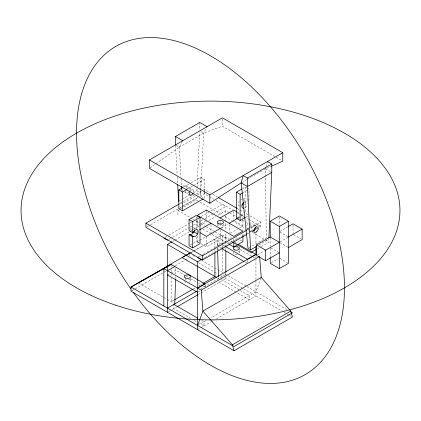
<?xml version="1.0" encoding="UTF-8"?>
<svg xmlns="http://www.w3.org/2000/svg" width="421" height="421" viewBox="0 0 421 421"><rect width="100%" height="100%" fill="white"/><g stroke="black" fill="none" stroke-linecap="round" stroke-linejoin="round"><path stroke-width="0.32" stroke-dasharray="2.1 1.58" d="M175.589 278.576L175.652 276.629M175.736 274.029L175.857 270.14L175.141 267.74M193.534 192.707L196.854 190.792L196.981 188.187M197.012 187.534L199.722 132.178M197.402 194.939L200.717 193.023L200.849 190.418M200.88 189.771L203.653 133.11L207.079 126.663M249.121 247.743L266.256 237.849L265.504 168.816L265.998 166.995M266.161 166.39L267.472 161.532M261.041 277.997L255.947 291.769L210.616 317.944M155.838 163.822L179.33 147.15L182.477 141.24M149.965 167.99L155.307 164.201M176.02 145.234L179.33 147.15L203.653 133.11L222.388 126.253L275.439 156.88M183.882 187.003L188.934 184.088M191.176 182.793L200.717 177.283L204.364 179.388L204.364 191.729M187.529 189.108L193.144 185.871M193.702 185.545L204.364 179.388M178.615 201.322L181.377 199.728M181.93 199.407L189.113 195.26M189.666 194.944L191.323 193.986M179.93 203.543L182.761 201.906M183.33 201.58L194.092 195.365M196.36 194.055L202.596 190.455M203.159 190.129L204.296 189.476L210.511 193.065M195.191 196.218L182.482 203.554L179.72 201.959M147.061 226.73L149.897 225.093M150.465 224.767L177.662 209.063M179.93 207.753L182.761 206.122M183.33 205.79L199.196 196.633M199.759 196.307L204.296 193.686L208.816 196.302M178.83 208.748L181.64 207.127M182.198 206.806L197.912 197.733M177.899 214.647L177.899 210.437L180.109 209.158M180.662 208.837L196.139 199.907L197.833 200.885M241.749 182.53L246.838 179.593M247.406 179.267L265.504 168.816L270.866 166.427M242.575 188.645L245.343 187.045L246.906 187.95M164.979 237.444L168.379 235.486M168.942 235.155L189.345 223.377M189.908 223.051L191.608 222.072M201.243 216.51L222.209 204.406L225.856 206.511L213.957 213.379M242.901 192.665L247.88 189.792M168.626 239.554L172.026 237.591M172.589 237.265L189.592 227.451M190.155 227.119L192.992 225.488M193.555 225.156L200.354 221.23M200.922 220.904L202.622 219.925M204.89 218.615L213.389 213.71M243.648 198.991L245.343 198.017L247.427 199.217M197.333 220.294L197.333 225.867L200.554 224.009M201.091 223.698L206.453 220.604M172.589 241.475L174.289 240.491M174.857 240.165L189.592 231.661M190.155 231.334L191.855 230.35M192.423 230.024L199.222 226.098M199.791 225.772L206.59 221.846M208.858 220.536L215.657 216.61M217.92 215.305L225.856 210.721L229.261 212.689M244.022 202.99L245.427 202.18L247.511 203.38M244.275 201.827A3.868 2.231 -60 0 1 246.732 201.422L248.427 200.449M190.192 245.101L192.997 243.48M193.555 243.159L196.365 241.538L198.97 243.043M237.607 217.725L240.396 216.115M240.959 215.789L243.748 214.178M197.333 236.086L197.333 241.665L199.522 240.402M200.07 240.086L205.543 236.923M221.225 227.872L228.34 223.761M238.007 218.183L240.738 216.605M241.286 216.289L242.928 215.336L242.928 217.815M245.722 217.252L247.958 215.962M201.091 243.833L206.453 246.927L220.13 239.033L220.13 228.503M230.345 233.134L237.46 229.029M239.649 227.766L242.928 225.867L242.928 218.436M132.147 290.59L166.148 270.961M175.21 265.725L184.845 260.167M185.414 259.836L188.813 257.873M225.856 237.06L217.441 241.917L217.441 246.127L220.246 244.512M198.717 256.926L202.117 254.963M202.685 254.637L204.953 253.326M207.216 252.021L214.015 248.095M214.584 247.769L221.383 243.843M221.951 243.512L227.619 240.244M229.882 238.933L233.281 236.97M244.617 230.429L246.317 229.445M246.885 229.119L255.947 223.888L259.594 225.993L258.462 226.645M167.49 274.966L170.279 273.355M170.837 273.034L175.857 270.14L185.508 275.713M220.809 244.185L225.856 241.27L225.856 233.039M247.222 229.966L250.058 228.329M250.621 228.003L260.825 222.114L260.825 226.324L259.125 227.308M203.254 258.52L204.953 257.541M205.201 257.399L214.015 252.305M214.268 252.163L221.383 248.053M221.63 247.911L229.566 243.327M230.129 243.001L231.266 242.349M233.281 241.186L234.981 240.202M235.228 240.059L242.349 235.949M242.596 235.807L253.363 229.592M247.222 234.176L250.058 232.539M250.621 232.213L252.889 230.908M256.289 228.945L258.557 227.635M279.897 231.413L287.554 226.993M258.883 245.08L268.83 239.339M257.484 248.727L260.799 246.811M261.352 246.49L269.093 242.022L265.13 239.738M173.984 300.131L171.142 301.773L171.142 278.192M193.307 288.974L195.018 287.99M198.428 286.022L202.406 283.722M257.647 254.789L264.756 250.684M279.897 241.943L288.101 237.207M200.922 288.79L225.856 274.397M198.144 292.021L199.817 291.053M168.558 311.687L171.752 309.845M172.284 309.535L176.715 306.977M198.249 294.547L200.512 293.237M201.08 292.911L225.856 278.607L225.856 276.802M271.303 262.699L278.276 258.673M197.586 325.465L206.243 320.465M197.586 329.68L200.249 328.143M200.78 327.833L210.774 322.065M211.342 321.733L213.61 320.428M216.441 318.792L255.947 295.984L255.947 279.954M189.945 253.021L222.209 234.955L229.261 239.028M191.139 252.479L222.209 234.955L222.209 244.78M255.126 225.593L257.147 226.756M276.008 157.207L281.649 160.464M200.891 131.515L203.653 133.11M265.504 168.816L271.766 172.431M247.427 188.25L248.99 189.15L248.99 200.122M243.575 199.601L246.732 201.422M244.227 204.19L246.732 205.637A3.868 2.231 -60 0 1 244.601 207.916M293.563 234.671L301.073 239.007M279.886 232.039L287.932 236.686M212.773 194.37L217.294 196.981M237.081 208.406L239.344 209.711M239.907 210.037L248.032 214.715M250.085 215.91L260.825 222.114M237.565 212.242L242.928 215.336M209.379 196.628L213.905 199.238M216.162 200.543L232.56 210.005M237.081 212.616L239.344 213.926M239.907 214.252L243.864 216.536M244.427 216.862L248.385 219.146M248.953 219.473L260.825 226.324M196.854 190.792L200.717 193.023M185.74 185.54L193.255 189.876M229.829 213.015L236.644 216.952M237.212 217.278L239.481 218.588M242.322 220.23L244.022 221.214M246.296 222.525L254.247 227.114M279.886 242.57L287.932 247.216M184.593 191.992L189.376 194.755M234.881 221.225L242.928 225.867M200.096 202.191L222.72 215.252M224.977 216.557L231.766 220.472M232.329 220.804L245.338 228.314M247.601 229.619L248.732 230.271M249.295 230.597L264.567 239.412M270.766 247.832L279.349 252.789M279.886 258.362L287.396 262.699M235.818 237.555L238.007 238.823M240.196 240.086L241.833 241.033M234.939 242.307L237.212 243.617M177.899 210.437L192.039 218.599M192.602 218.925L195.428 220.557M195.997 220.883L200.522 223.493M201.085 223.819L205.611 226.435M206.174 226.761L214.657 231.661M215.226 231.987L229.361 240.149M228.124 242.585L229.261 243.238M236.644 247.501L239.481 249.137M240.049 249.469L252.542 256.678M253.11 257.005L255.947 258.647L255.947 279.428M197.333 225.867L199.522 227.135M202.806 229.029L211.01 233.766M212.084 234.386L224.509 241.559M226.698 242.822L228.34 243.77M193.581 227.603L195.665 228.808M220.846 243.885L217.441 241.917L214.91 239.165L214.91 247.68M223.119 245.196L224.825 246.18M219.715 247.443L220.846 248.095M245.264 262.194L247.537 263.504L247.537 259.894M197.333 241.665L200.554 243.522M192.744 255.279L194.991 256.578M201.722 260.462L214.284 267.714M214.631 267.914L217.436 269.535M217.678 269.677L222.488 272.45M224.735 273.75L227.556 275.381M228.124 275.708L246.296 286.196M246.864 286.527L286.812 309.593M198.359 262.73L214.068 271.803M214.631 272.129L217.436 273.75M220.804 275.692L222.488 276.665M224.735 277.96L242.891 288.443M243.459 288.769L281.765 310.887M284.007 312.182L286.812 313.803M287.375 314.124L289.059 315.097M289.622 315.424L291.864 316.718M221.483 279.544L239.649 290.032M240.217 290.364L249.306 295.605L249.306 299.82L236.812 292.606M217.515 278.007L218.562 278.607L218.515 277.307M236.244 292.279L219.209 282.444L219.209 281.239M186.077 276.039L188.35 277.35M190.618 278.66L198.002 282.923M198.57 283.249L200.843 284.559M203.111 285.875L204.816 286.854M138.309 282.823L163.216 297.2M163.78 297.526L166.611 299.157M167.179 299.489L173.747 303.278M201.706 320.465L203.98 321.776L203.98 325.986L199.433 323.365M190.918 318.45L173.884 308.614L173.884 305.004M194.323 320.413L196.596 321.728M251.784 230.787L254.426 232.324M205.059 284.517L205.774 286.912M179.33 147.15L180.977 176.662M181.125 179.288L181.493 185.845M181.672 189.124L181.746 190.439M175.504 145.571L177.115 174.431M177.257 177.057L177.625 183.614M217.504 246.48L217.436 243.022L217.441 244.248M217.51 248.08L217.573 250.027M217.573 248.443L217.615 249.753M293.027 225.072L293.027 234.36M279.349 217.199L279.349 225.409M270.229 237.612L270.229 246.285M270.229 248.153L270.229 256.999M255.947 228.098L255.947 230.724M255.947 233.35L255.947 244.506M255.947 255.636L255.947 257.636M245.427 202.18L245.427 213.21M245.343 187.045L245.343 198.017M242.928 233.613L242.928 235.471M239.396 250.479L239.396 252.889M233.813 211.31L233.813 219.367M233.813 238.875L233.813 240.733M229.25 224.477L229.25 232.529M225.856 210.721L225.856 213.347M225.856 215.973L225.856 230.413M225.856 241.575L225.856 245.511M225.856 247.769L225.856 250.111M225.856 273.082L225.856 276.202M223.477 224.04L223.477 226.445A3.094 1.789 0 0 1 221.02 228.198M222.388 119.122L222.388 126.253M222.209 245.432L222.209 249.364M222.209 250.021L222.209 272.292M220.13 221.688L220.13 222.925M220.13 223.546L220.13 227.261M217.289 222.835L217.289 225.845M214.91 248.337L214.91 252.268M211.01 224.477L211.01 233.145M206.453 211.31L206.453 219.367M206.453 236.397L206.453 246.927M204.364 192.376L204.364 198.217L200.717 196.112L200.717 190.271M204.296 189.476L204.296 190.681M204.296 191.281L204.296 193.686M200.717 177.283L200.717 189.618M199.786 122.453L199.786 130.226M197.333 215.336L197.333 217.815M197.333 231.134L197.333 232.371M196.365 216.636L196.365 219.909M196.365 220.567L196.365 232.36M196.365 236.949L196.365 241.538M190.513 278.549L190.513 280.954M189.376 254.542L189.376 255.742M171.142 265.746L171.142 267.056M171.142 269.677L171.142 271.645M171.142 274.26L171.142 275.571M188.476 279.155A3.094 1.789 0 0 1 189.461 282.181M185.819 282.359A3.094 1.789 0 0 1 184.587 281.544M185.161 279.618A3.094 1.789 0 0 1 186.193 279.197M237.944 251.063A3.094 1.789 0 0 1 238.991 253.516M237.291 254.295A3.094 1.789 0 0 1 234.213 253.889A3.094 1.789 0 0 1 233.35 252.137M193.718 227.672A3.868 2.231 -60 0 1 194.539 229.398M189.96 229.755A3.868 2.231 -60 0 1 192.123 227.708M239.412 206.08A3.868 2.231 -60 0 1 239.375 201.07M240.896 199.533A3.868 2.231 -60 0 1 241.991 199.091M221.02 224.698A3.094 1.789 0 0 1 223.477 226.445M217.541 225.74A3.094 1.789 0 0 1 219.751 224.698M186.892 188.734A3.094 1.789 -60 0 1 189.476 187.682A3.094 1.789 -60 0 1 189.85 190.455M188.966 191.987A3.094 1.789 -60 0 1 186.608 193.139A3.094 1.789 -60 0 1 185.793 191.045M190.35 191.087A3.094 1.789 -60 0 1 193.044 189.745A3.094 1.789 -60 0 1 193.497 192.56M182.835 186.745A3.094 1.789 -60 0 1 185.603 185.445A3.094 1.789 -60 0 1 185.882 188.476M182.682 190.887A3.094 1.789 -60 0 1 181.872 189.339M253.2 230.861A3.094 1.789 -60 0 1 251.279 229.524A3.094 1.789 -60 0 1 253.1 225.919A3.094 1.789 -60 0 1 255.547 226.214M249.979 222.693A3.094 1.789 -60 0 1 250.453 226.203M248.953 227.935A3.094 1.789 -60 0 1 246.806 227.703M246.659 226.203A3.094 1.789 -60 0 1 248.332 223.304M132.426 291.122A189.45 109.381 60 0 1 131.684 290.08"/><path stroke-width="0.63" d="M174.789 303.878L175.568 279.223M268.887 238.023L271.766 172.431L271.766 164.006L267.472 161.532M197.586 325.465L202.901 311.093L201.233 290.164L163.843 268.651L131.015 287.033L131.015 291.243L234.06 350.74L292.427 317.045L290.758 311.072L261.262 277.397L259.646 257.126M271.461 166.163L282.78 161.117L282.78 152.691L222.388 117.827L149.434 159.948L149.434 168.368L209.826 203.238L241.186 182.856L243.154 175.573L247.443 178.046L271.766 164.006M175.468 144.913L175.468 136.493L199.786 122.453L207.079 126.663M203.243 198.87L182.482 210.858L178.83 208.748L178.83 189.918L182.761 187.65M178.83 189.918L182.482 192.023L186.971 189.434M246.659 234.502L202.459 260.02L145.929 227.382L145.929 223.172L179.362 203.869M149.434 159.948L209.826 194.812L282.78 152.691M189.066 234.718L192.713 236.823L193.413 236.423A3.868 2.231 -60 0 0 197.349 234.318A3.868 2.231 -60 0 0 197.349 229.766A3.868 2.231 -60 0 0 193.413 232.208L192.713 232.613L189.066 230.508L189.066 219.536L196.365 215.326L200.012 217.431L200.012 243.643L192.713 247.853L189.066 245.748L189.066 234.718L189.766 234.313A3.868 2.231 -60 0 0 192.402 233.771A3.868 2.231 -60 0 0 194.423 230.419M245.164 217.573L240.133 220.478L236.486 218.373L236.486 192.155L242.022 188.961M271.766 172.431L247.443 186.471L241.186 182.856L248.016 248.379L250.59 249.869L256.673 246.359M189.066 219.536L192.713 221.641L200.012 217.431M236.486 192.155L240.133 194.265L242.349 192.986M167.49 312.303L167.49 244.417L172.026 241.801M199.522 229.871L211.01 223.235M220.13 217.973L233.813 210.074L237.028 211.931M220.13 228.503L206.453 236.397L200.017 232.681M229.25 223.235L237.46 218.499M189.376 253.337L131.015 287.033L234.06 346.525L292.427 312.829L290.743 311.861M197.586 288.132L204.88 283.917L171.142 264.435L163.843 268.651L163.843 305.988M167.49 270.756L174.789 266.546M145.929 223.172L202.459 255.81L246.659 230.292M167.49 244.417L197.586 261.794L202.117 259.178M253.458 230.576L255.158 229.598M279.349 252.789L265.667 260.688L256.552 255.421L256.552 244.89L270.229 236.991L270.229 221.199L279.349 215.936L288.469 221.199L288.469 263.32L279.349 268.582L270.229 263.32L270.229 257.631M229.434 244.401L233.813 246.927L242.928 241.665L242.928 236.086M270.229 221.199L279.349 226.461L288.469 221.199M288.101 226.677L293.027 223.83L302.146 229.098L302.146 239.628L288.469 247.522M256.378 249.364L250.853 252.553L231.061 241.128M174.552 299.805L192.739 289.301M202.975 283.396L214.91 276.502L214.91 252.921M197.586 288.059L255.947 254.363M256.552 244.89L265.667 250.158L279.349 242.259L270.229 236.991M288.469 236.991L302.146 229.098M167.49 308.093L196.391 291.406M201.233 290.164L259.594 256.468M177.283 306.651L197.681 294.874M261.262 277.397L202.901 311.093L232.397 344.773L234.06 350.74M232.397 344.773L290.758 311.072M190.571 252.795L182.083 257.547L216.473 277.402M138.309 282.823L171.142 264.435M175.468 136.493L182.761 140.703M243.543 203.796L243.085 203.532A3.868 2.231 -60 0 1 241.754 205.243M218.425 197.633L237.081 208.406M238.349 244.269L255.947 254.431L247.537 259.294L225.393 246.506M193.881 231.887L197.528 233.992M221.983 248.753L244.127 261.536M189.766 234.313L193.413 236.423M163.843 238.102L167.49 240.207M197.586 257.584L201.233 259.689M167.49 274.966L197.586 292.342M173.884 304.404L197.733 318.171M181.53 186.503L181.672 189.124M177.662 184.272L178.615 201.322M250.59 249.869L247.443 186.471L247.443 178.046M217.599 250.674L218.494 276.66M279.349 226.461L279.349 268.582M265.667 250.158L265.667 260.688M255.947 246.48L255.947 255.01M240.133 194.265L240.133 220.478M233.813 241.975L233.813 246.927M225.856 250.763L225.856 272.45M209.826 194.812L209.826 203.238M202.459 255.81L202.459 260.02M197.586 261.794L197.586 329.68M192.713 221.641L192.713 232.613M192.713 236.823L192.713 247.853M182.482 192.023L182.482 210.858M243.891 208.19A3.868 2.231 -60 0 1 241.964 206.479A3.868 2.231 -60 0 1 243.575 202.469M193.139 193.334A3.094 1.789 -60 0 1 190.045 195.155A3.094 1.789 -60 0 1 190.013 191.597M255.647 227.151A3.094 1.789 -60 0 1 253.642 230.613M130.952 289.032A189.45 109.381 60 0 1 155.959 37.727A189.45 109.381 60 0 1 343.841 302.362A189.45 109.381 60 0 1 133.536 292.679M206.453 210.074L197.333 215.336L233.813 236.397L242.928 231.134L206.453 210.074M185.698 278.107A3.094 1.789 0 0 0 190.513 276.744A3.094 1.789 0 0 0 186.061 275.018A3.094 1.789 0 0 0 185.698 278.107M234.597 249.853A3.094 1.789 0 0 0 239.428 248.516A3.094 1.789 0 0 0 235.002 246.769A3.094 1.789 0 0 0 234.597 249.853M218.836 223.783A3.094 1.789 0 0 0 223.477 222.235A3.094 1.789 0 0 0 218.836 220.688A3.094 1.789 0 0 0 218.836 223.783M256.51 231.882A3.094 1.789 -60 0 0 257.657 227.045A3.094 1.789 -60 0 0 253.952 230.129A3.094 1.789 -60 0 0 256.51 231.882M115.775 305.225A189.45 109.376 0 0 0 399.95 210.5A189.45 109.376 0 0 0 115.775 115.775A189.45 109.376 0 0 0 115.775 305.225"/></g></svg>
